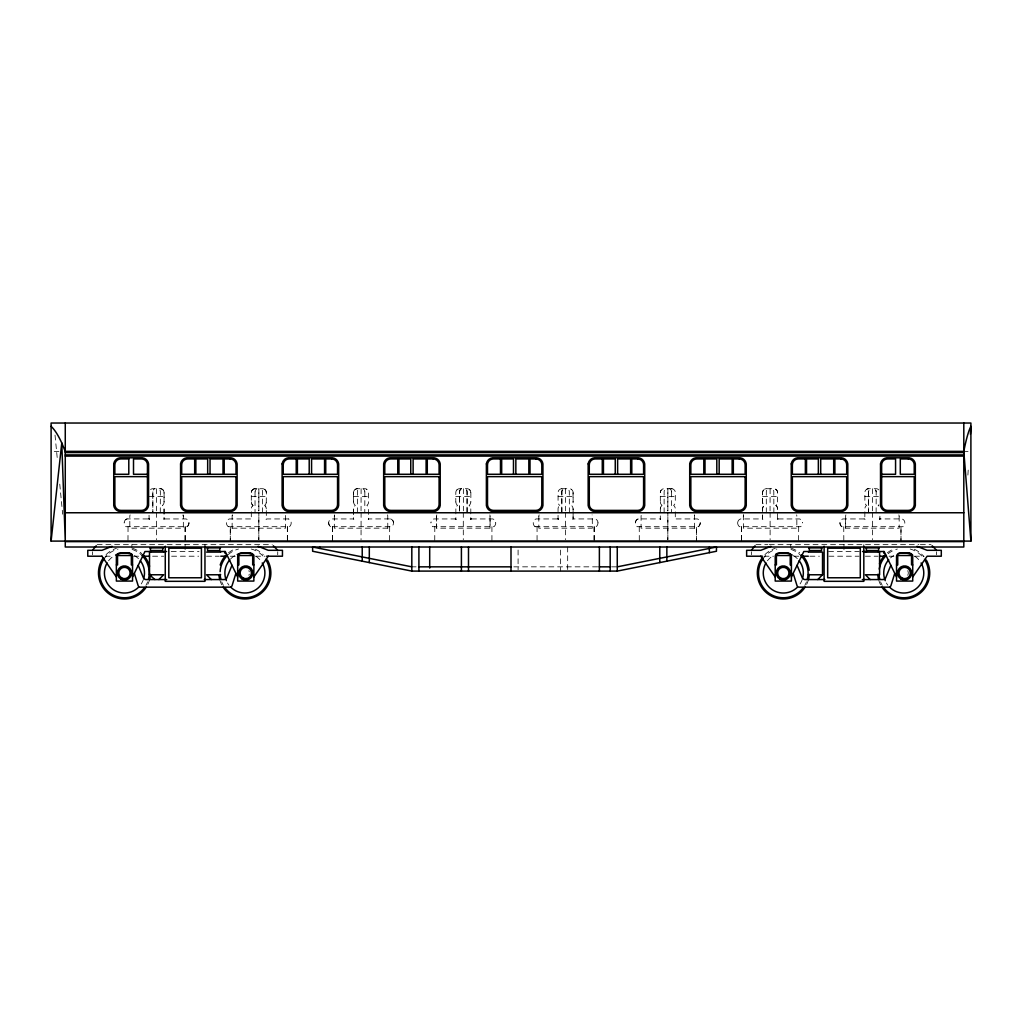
<?xml version="1.0" encoding="UTF-8"?>
<svg xmlns="http://www.w3.org/2000/svg" width="1022" height="1022" viewBox="0 0 1022 1022"><rect width="100%" height="100%" fill="white"/><g stroke="black" fill="none" stroke-linecap="round" stroke-linejoin="round"><path stroke-width="0.75" stroke-dasharray="5 3.75" d="M967.898 475.077L968.371 467.22M456.962 489.883L456.579 490.266A4.062 4.062 0 0 0 455.812 492.655L455.799 501.955M561.87 488.72A3.615 3.615 0 0 0 559.992 489.257L558.83 490.266A4.062 4.062 0 0 0 558.127 492.655L558.05 501.955A4.305 4.305 0 0 0 559.749 505.43M660.391 508.867A4.305 4.305 0 0 1 662.064 505.405A4.305 4.305 0 0 1 660.327 501.955L660.314 492.655A4.062 4.062 0 0 1 661.081 490.266L662.243 489.257A3.615 3.615 0 0 1 664.057 488.72L671.62 488.72A3.615 3.615 0 0 1 673.485 489.257M763.728 489.883L763.396 490.266A4.062 4.062 0 0 0 762.629 492.655L762.629 501.955A4.305 4.305 0 0 0 764.315 505.43A4.305 4.305 0 0 0 762.642 508.867L762.629 518.422M868.623 488.72A3.615 3.615 0 0 0 866.758 489.257L865.583 490.266A4.062 4.062 0 0 0 864.88 492.655L864.88 501.955A4.305 4.305 0 0 0 866.567 505.43A4.305 4.305 0 0 0 864.893 508.867L864.816 518.422A1.546 1.546 0 0 0 865.174 519.329M255.117 488.72A3.615 3.615 0 0 0 253.239 489.257L252.076 490.266A4.062 4.062 0 0 0 251.297 492.655L251.297 501.955A4.305 4.305 0 0 0 252.983 505.43A4.305 4.305 0 0 0 251.31 508.867L251.297 518.422A1.546 1.546 0 0 0 251.591 519.329A1.418 1.418 0 0 0 250.684 518.946L229.298 518.946A3.947 3.947 0 0 0 226.424 522.817A4.867 4.867 0 0 0 228.315 526.7M252.83 489.538L252.14 490.266A4.062 4.062 0 0 0 251.361 492.655M355.081 489.538L354.327 490.266A4.062 4.062 0 0 0 353.548 492.655L353.548 501.955L353.612 492.655M456.898 489.883L457.741 489.257A3.615 3.615 0 0 1 459.555 488.72L467.105 488.72A3.615 3.615 0 0 1 468.919 489.257L469.762 489.883M150.579 489.538L150.988 489.257A3.615 3.615 0 0 1 152.789 488.72L160.352 488.72A3.615 3.615 0 0 1 162.23 489.257L163.009 489.883M355.017 489.538L355.49 489.257A3.615 3.615 0 0 1 357.304 488.72L364.854 488.72A3.615 3.615 0 0 1 366.732 489.257M777.614 518.422L777.55 508.867A4.305 4.305 0 0 0 775.864 505.405A4.305 4.305 0 0 0 777.601 501.955L777.614 492.655A4.062 4.062 0 0 0 776.848 490.266L775.672 489.257A3.615 3.615 0 0 0 773.807 488.72L766.308 488.72A3.615 3.615 0 0 0 764.43 489.257L763.332 490.266A4.062 4.062 0 0 0 762.565 492.655L762.565 501.955A4.305 4.305 0 0 0 764.252 505.43A4.305 4.305 0 0 0 762.578 508.867L762.565 518.422A1.546 1.546 0 0 0 762.859 519.329A1.418 1.418 0 0 0 761.939 518.946L740.567 518.946A3.947 3.947 0 0 0 737.756 522.817M54.243 451.366L58.969 451.366M965.228 451.366L968.064 451.366M561.806 488.72L569.369 488.72A3.615 3.615 0 0 1 571.234 489.257L571.643 489.538M149.046 496.437L164.095 496.437M251.297 496.437L266.359 496.437M353.548 496.437L368.61 496.437M455.799 496.437L470.861 496.437M558.05 496.437L573.112 496.437M660.314 496.437L675.363 496.437M762.565 496.437L777.614 496.437M864.816 496.437L878.435 496.437M127.098 518.908A3.947 3.947 0 0 0 124.237 522.817A3.947 3.947 0 0 1 127.035 518.908L148.433 518.946M164.721 518.946L186.093 518.946A3.947 3.947 0 0 1 188.904 522.817A4.867 4.867 0 0 1 187.09 526.7L126 526.7A4.867 4.867 0 0 1 124.147 522.817M288.345 518.946L266.972 518.946A1.469 1.469 0 0 0 266.052 519.329A1.546 1.546 0 0 0 266.346 518.422L266.282 508.867A4.305 4.305 0 0 0 264.66 505.405A4.305 4.305 0 0 0 266.269 501.955M353.625 501.955A4.305 4.305 0 0 0 355.311 505.43A4.305 4.305 0 0 0 353.561 508.867L353.548 518.422A1.546 1.546 0 0 0 353.842 519.329A1.418 1.418 0 0 0 352.871 518.946L331.55 518.946A3.947 3.947 0 0 0 328.675 522.817A4.867 4.867 0 0 0 330.502 526.7L391.643 526.7A4.867 4.867 0 0 0 393.508 522.817A3.947 3.947 0 0 0 390.608 518.908L369.223 518.946A1.469 1.469 0 0 0 368.239 519.329A1.546 1.546 0 0 0 368.533 518.422L368.61 508.867A4.305 4.305 0 0 0 366.911 505.405A4.305 4.305 0 0 0 368.584 501.955L368.546 492.655A4.062 4.062 0 0 0 367.767 490.266L366.668 489.257M455.863 519.125A1.418 1.418 0 0 0 455.186 518.946L433.801 518.946A3.947 3.947 0 0 0 430.99 522.817M471.474 518.946L492.86 518.946A3.947 3.947 0 0 1 495.67 522.817M557.437 518.946L536.065 518.946A3.947 3.947 0 0 0 533.241 522.817A4.867 4.867 0 0 0 535.068 526.7M778.227 518.946L799.613 518.946A3.947 3.947 0 0 1 802.487 522.817M864.203 518.946L842.818 518.946A3.947 3.947 0 0 0 839.943 522.817A4.867 4.867 0 0 0 841.77 526.7L902.975 526.7A4.867 4.867 0 0 0 904.828 522.817A3.947 3.947 0 0 0 901.877 518.908L880.542 518.946A1.469 1.469 0 0 0 879.572 519.329A1.546 1.546 0 0 0 879.865 518.422L879.929 515.241L879.865 518.422M228.264 526.7L289.392 526.7A4.867 4.867 0 0 0 291.193 522.817A3.947 3.947 0 0 0 288.293 518.908M535.017 526.7L596.145 526.7A4.867 4.867 0 0 0 597.947 522.817M232.071 528.17L285.585 528.17L285.521 516.199A3.564 3.564 0 0 0 285.266 514.884M387.836 528.17L334.322 528.17L334.322 516.199A3.564 3.564 0 0 1 334.577 514.884M436.828 514.884A3.564 3.564 0 0 0 436.573 516.199L436.573 528.17L490.087 528.17L490.087 516.199A3.564 3.564 0 0 0 489.832 514.884M694.59 528.17L641.075 528.17L641.075 516.199A3.564 3.564 0 0 1 641.394 514.884M97.141 544.649L272.21 544.649M755.999 544.649L767.829 544.649M769.298 544.649L918.842 544.649M920.362 544.649L931.068 544.649M171.223 551.51L199.009 551.51M828.535 551.51L859.247 551.51M105.151 556.211L113.072 556.211M133.626 556.211L139.95 556.211M152.61 556.211L163.686 556.211M171.619 556.211L198.613 556.211M206.546 556.211L219.206 556.211M230.269 556.211L236.606 556.211M255.577 556.211L265.068 556.211M764.009 556.211L773.501 556.211M794.068 556.211L798.808 556.211M809.884 556.211L819.376 556.211M828.88 556.211L859.055 556.211M865.404 556.211L878.051 556.211M889.127 556.211L893.88 556.211M914.434 556.211L923.926 556.211M413.233 566.84L416.069 566.84M513.836 566.84L597.589 566.84M611.603 566.84L615.844 566.84M878.831 489.883L878.064 489.257A3.615 3.615 0 0 0 876.186 488.72L868.559 488.72A3.615 3.615 0 0 0 866.682 489.257M775.736 489.257L776.771 490.266A4.062 4.062 0 0 1 777.55 492.655M264.89 489.538L264.417 489.257A3.615 3.615 0 0 0 262.539 488.72L255.04 488.72A3.615 3.615 0 0 0 253.175 489.257M571.579 489.538L572.333 490.266A4.062 4.062 0 0 1 573.112 492.655L573.112 501.955A4.305 4.305 0 0 1 571.426 505.43A4.305 4.305 0 0 1 573.035 508.867M469.328 489.538L470.082 490.266M264.826 489.538L265.579 490.266A4.062 4.062 0 0 1 266.346 492.655L266.282 501.955A4.305 4.305 0 0 1 264.66 505.43A4.305 4.305 0 0 1 266.269 508.867M265.196 489.883L265.516 490.266A4.062 4.062 0 0 1 266.282 492.655M163.328 490.266L162.166 489.257A3.615 3.615 0 0 0 160.288 488.72M55.022 435.091L57.462 460.411M59.761 484.147L62.661 514.207M936.586 551.791L936.586 554.742M899.168 516.199L899.168 528.17L845.577 528.17L845.577 516.199M876.122 512.75L876.186 491.85A3.462 3.462 0 0 0 874.321 488.708A3.462 3.462 0 0 1 876.097 491.85M872.366 488.72L872.443 510.872M872.443 512.392L872.366 539.667M868.623 512.75L868.623 491.85A3.462 3.462 0 0 1 870.489 488.708M868.559 491.85L868.559 512.75M863.82 544.649L863.82 548.891M845.654 528.17L845.654 516.199A3.564 3.564 0 0 1 845.897 514.884M843.968 544.649L843.968 551.51M843.75 526.7L843.814 541.098M798.68 526.7L798.616 541.098M790.709 544.649L790.709 548.035M773.871 512.75L773.807 491.85A3.462 3.462 0 0 0 772.006 488.708M770.115 488.72L770.051 510.872M770.115 512.392L770.115 539.667M766.308 512.75L766.308 491.85A3.462 3.462 0 0 1 768.174 488.708M751.362 551.791L751.362 554.742M743.582 514.884A3.564 3.564 0 0 0 743.339 516.199L743.39 528.17L796.841 528.17L796.841 516.199A3.564 3.564 0 0 0 796.598 514.884M741.563 526.7L741.563 541.098M741.499 526.7L741.499 541.098M694.526 528.17L694.59 516.199A3.564 3.564 0 0 0 694.347 514.884A3.564 3.564 0 0 1 694.526 516.199M671.62 491.85L671.62 512.75M664.121 512.75L664.121 491.85A3.462 3.462 0 0 1 665.986 488.708M671.556 488.72A3.615 3.615 0 0 1 673.421 489.257L674.584 490.266A4.062 4.062 0 0 1 675.299 492.655L675.299 501.955A4.305 4.305 0 0 1 673.613 505.43A4.305 4.305 0 0 1 675.287 508.867L675.299 518.422A1.546 1.546 0 0 1 675.069 519.329A1.469 1.469 0 0 1 676.002 518.933L697.362 518.946A3.947 3.947 0 0 1 700.236 522.817A4.867 4.867 0 0 1 698.409 526.7L637.268 526.7A4.867 4.867 0 0 1 635.403 522.817A3.947 3.947 0 0 1 638.303 518.908L659.688 518.946A1.418 1.418 0 0 1 660.582 519.329A1.546 1.546 0 0 1 660.314 518.422L660.314 508.867A4.305 4.305 0 0 1 662.001 505.405A4.305 4.305 0 0 1 660.391 501.955M639.248 526.7L639.312 541.098M594.178 526.7L594.178 541.098M594.114 526.7L594.114 541.098M573.112 518.422L573.112 508.867L573.048 518.422A1.546 1.546 0 0 1 572.754 519.329A1.469 1.469 0 0 1 573.751 518.933L595.111 518.946A3.947 3.947 0 0 1 597.985 522.817M573.048 492.655L573.048 501.955M569.369 512.75L569.292 491.85A3.462 3.462 0 0 0 567.504 488.708M567.67 547.013L567.67 571.094M565.613 488.72L565.549 510.872M565.549 512.392L565.613 539.667M561.87 512.75L561.87 491.85A3.462 3.462 0 0 1 563.735 488.708A3.462 3.462 0 0 0 561.819 491.85L561.806 512.75M560.593 550.053L560.593 571.094M558.127 518.422A1.546 1.546 0 0 0 558.421 519.329A1.546 1.546 0 0 1 558.063 518.422L558.05 508.867A4.305 4.305 0 0 1 559.813 505.405M538.824 516.199L538.824 528.17L592.338 528.17L592.275 516.199A3.564 3.564 0 0 0 592.096 514.884M537.061 526.7L537.061 541.098M518.09 550.015L518.09 569.676M491.927 526.7L491.927 541.098M490.023 516.199L490.023 528.17M470.861 492.655L470.861 501.955M470.797 508.867L470.797 518.422M463.362 488.72L463.362 510.872M463.298 512.392L463.298 539.667M455.863 508.867L455.863 518.422A1.546 1.546 0 0 0 456.157 519.329M436.637 516.199L436.637 528.17M434.81 526.7L434.733 541.098M389.676 526.7L389.599 541.098M387.772 528.17L387.772 516.199A3.564 3.564 0 0 0 387.517 514.884M364.854 491.85L364.79 512.75M361.111 488.72L361.047 510.872M361.111 512.392L361.047 539.667M357.368 512.75L357.368 491.85A3.462 3.462 0 0 1 359.169 488.708M353.612 508.867L353.612 518.422M332.546 526.7L332.546 541.098M332.482 526.7L332.482 541.098M287.412 526.7L287.412 541.098M287.348 526.7L287.348 541.098M277.728 551.791L277.728 554.742M262.539 512.75L262.603 491.85A3.462 3.462 0 0 0 260.674 488.708M255.04 491.85L255.04 512.75M232.135 528.17L232.135 516.199A3.564 3.564 0 0 1 232.39 514.884A3.564 3.564 0 0 0 232.071 516.199M204.962 544.649L204.962 548.891M185.161 526.7L185.161 541.098M185.097 526.7L185.097 541.098M185.11 544.649L185.11 551.51M183.257 516.199A3.564 3.564 0 0 0 183.015 514.884A3.564 3.564 0 0 1 183.334 516.199L183.334 528.17L129.82 528.17L129.82 516.199A3.564 3.564 0 0 1 130.126 514.884M164.095 492.655L164.095 501.955A4.305 4.305 0 0 1 162.409 505.43A4.305 4.305 0 0 1 164.018 508.867L164.031 518.422A1.546 1.546 0 0 1 163.737 519.329A1.469 1.469 0 0 1 164.746 518.933M164.095 508.867L164.095 518.422M164.031 501.955L164.031 492.655A4.062 4.062 0 0 0 163.264 490.266M160.288 512.75L160.352 491.85A3.462 3.462 0 0 0 158.423 488.708M156.545 488.72L156.609 510.872M156.609 512.392L156.609 539.667M152.853 491.85L152.853 512.75L152.789 491.85A3.462 3.462 0 0 1 154.654 488.708M149.046 515.241L149.11 518.422A1.546 1.546 0 0 0 149.404 519.329M131.864 544.649L131.864 548.035M128.044 526.7L127.98 541.098M92.504 551.791L92.504 554.742M334.386 516.199A3.564 3.564 0 0 1 334.641 514.884M355.49 489.257A3.615 3.615 0 0 1 357.368 488.72M330.566 526.7A4.867 4.867 0 0 1 328.714 522.817M148.369 518.946A1.418 1.418 0 0 1 149.327 519.329A1.546 1.546 0 0 1 149.046 518.422M495.759 522.817A4.867 4.867 0 0 1 493.907 526.7L432.766 526.7A4.867 4.867 0 0 1 430.901 522.817M470.861 518.422A1.546 1.546 0 0 1 470.567 519.329A1.469 1.469 0 0 1 471.564 518.933A1.469 1.469 0 0 0 470.503 519.329M470.772 501.955A4.305 4.305 0 0 1 469.098 505.43A4.305 4.305 0 0 1 470.848 508.867M470.018 490.266A4.062 4.062 0 0 1 470.784 492.655M538.888 516.199A3.564 3.564 0 0 1 539.143 514.884M557.373 518.946A1.418 1.418 0 0 1 558.331 519.329M669.691 488.708A3.462 3.462 0 0 1 671.531 491.85M743.403 516.199A3.564 3.564 0 0 1 743.646 514.884M764.494 489.257A3.615 3.615 0 0 1 766.372 488.72M737.667 522.817A4.867 4.867 0 0 0 739.506 526.7L800.66 526.7A4.867 4.867 0 0 0 802.513 522.817M660.672 519.329A1.546 1.546 0 0 1 660.378 518.422M635.505 522.817A3.947 3.947 0 0 1 638.367 518.908M660.378 492.655A4.062 4.062 0 0 1 661.145 490.266M188.993 522.817A4.867 4.867 0 0 1 187.154 526.7M255.13 491.85A3.462 3.462 0 0 1 256.969 488.708M251.374 501.955A4.305 4.305 0 0 0 253.047 505.43A4.305 4.305 0 0 0 251.374 508.867M898.849 514.884A3.564 3.564 0 0 1 899.092 516.199M879.635 519.329A1.469 1.469 0 0 1 880.645 518.933M878.882 504.74A4.305 4.305 0 0 1 878.179 505.43M878.243 505.405A4.305 4.305 0 0 1 878.946 506.094M777.55 518.422A1.546 1.546 0 0 1 777.257 519.329A1.469 1.469 0 0 1 778.253 518.933M777.601 508.867A4.305 4.305 0 0 0 775.928 505.405A4.305 4.305 0 0 0 777.538 501.955M841.834 526.7A4.867 4.867 0 0 1 839.982 522.817M864.127 518.946A1.418 1.418 0 0 1 865.097 519.329M362.925 488.708A3.462 3.462 0 0 1 364.777 491.85M368.61 518.422A1.546 1.546 0 0 1 368.316 519.329M461.484 488.708A3.462 3.462 0 0 0 459.632 491.85L459.555 512.75L459.619 491.85A3.462 3.462 0 0 1 461.42 488.708M455.122 518.946A1.418 1.418 0 0 1 456.08 519.329M455.889 501.955A4.305 4.305 0 0 0 457.562 505.43A4.305 4.305 0 0 0 455.812 508.867M390.545 518.908A3.947 3.947 0 0 1 393.419 522.817M700.198 522.817A4.867 4.867 0 0 1 698.345 526.7M149.557 579.704A25.984 25.984 0 0 1 147.602 584.788M106.084 554.614A25.984 25.984 0 0 1 116.431 548.265M132.477 548.265A25.984 25.984 0 0 1 141.854 553.681M147.602 581.863A24.796 24.796 0 0 1 145.929 585.376M103.656 559.481A24.796 24.796 0 0 1 118.041 549.031M132.106 549.402A24.796 24.796 0 0 1 141.981 555.457M143.425 579.423A20.031 20.031 0 0 1 138.622 587.152M108.562 560.784A20.031 20.031 0 0 1 114.438 555.636M134.47 555.636A20.031 20.031 0 0 1 141.113 561.857M249.279 574.16A4.548 4.548 0 0 1 248.831 575.258M248.831 570.71A4.548 4.548 0 0 1 249.279 571.809M223.422 585.376A24.796 24.796 0 0 1 221.736 581.863M228.289 554.563A24.796 24.796 0 0 1 238.471 549.031M251.31 549.031A24.796 24.796 0 0 1 265.694 559.481M221.736 584.788A25.984 25.984 0 0 1 220.177 581.007M228.532 552.787A25.984 25.984 0 0 1 234.319 549.248M255.462 549.248A25.984 25.984 0 0 1 263.267 554.614M228.992 585.184A20.031 20.031 0 0 1 227.536 583M230.729 558.817A20.031 20.031 0 0 1 237.219 554.473M256.011 556.326A20.031 20.031 0 0 1 261.543 561.857M907.689 570.71A4.548 4.548 0 0 1 907.689 575.258M808.415 579.704A25.984 25.984 0 0 1 806.46 584.788M764.929 554.614A25.984 25.984 0 0 1 775.289 548.265M791.335 548.265A25.984 25.984 0 0 1 799.664 552.787M806.46 581.863A24.796 24.796 0 0 1 804.787 585.376M762.514 559.481A24.796 24.796 0 0 1 776.886 549.031M790.964 549.402A24.796 24.796 0 0 1 800.839 555.457M802.283 579.423A20.031 20.031 0 0 1 798.361 586.194M767.42 560.784A20.031 20.031 0 0 1 773.296 555.636M793.328 555.636A20.031 20.031 0 0 1 797.479 558.817M882.267 585.376A24.796 24.796 0 0 1 880.594 581.863M888.144 553.72A24.796 24.796 0 0 1 897.329 549.031M910.168 549.031A24.796 24.796 0 0 1 924.54 559.481M880.594 584.788A25.984 25.984 0 0 1 879.022 581.007M887.39 552.787A25.984 25.984 0 0 1 893.177 549.248M914.32 549.248A25.984 25.984 0 0 1 923.939 556.632M887.85 585.184A20.031 20.031 0 0 1 886.393 583M890.532 557.923A20.031 20.031 0 0 1 893.726 555.636M914.869 556.326A20.031 20.031 0 0 1 919.634 560.784M900.995 541.098L900.995 526.7L900.931 541.098M696.429 541.098L696.429 526.7L696.365 541.098M667.864 510.872L667.864 488.72L667.8 510.872M667.864 539.667L667.864 512.392L667.8 539.667M467.105 512.75L467.105 491.85A3.462 3.462 0 0 0 465.24 488.708A3.462 3.462 0 0 1 467.028 491.85L467.041 512.75M258.86 510.872L258.86 488.72L258.796 510.872M258.86 539.667L258.86 512.392L258.796 539.667M230.295 541.098L230.295 526.7L230.231 541.098"/><path stroke-width="1.5" d="M970.415 434.209L970.9 426.353A86.857 10.833 -85.4 0 0 963.81 451.366L970.9 541.098L51.1 541.098L51.1 423.031L970.9 423.031L970.9 541.098M51.1 541.098L61.767 442.973A89.668 21.858 81 0 0 51.1 426.353M235.903 573.329L232.109 585.542A2.287 2.287 0 0 1 229.924 587.152L140.295 587.152A2.287 2.287 0 0 1 138.123 585.542L134.329 573.329M894.761 573.329L890.967 585.542A2.287 2.287 0 0 1 888.782 587.152L799.153 587.152A2.287 2.287 0 0 1 796.981 585.542L793.187 573.329M231.981 565.307L226.629 578.273A3.373 3.373 0 0 1 223.971 579.563L204.259 579.563M890.839 565.307L885.486 578.273A3.373 3.373 0 0 1 882.829 579.563L862.338 579.563M132.541 576.983L144.971 551.51L151.141 551.51M791.398 576.983L803.829 551.51L808.453 551.51M253.865 576.983L268.275 556.211M912.723 576.983L927.133 556.211L941.3 556.211L941.3 550.309L927.133 550.309L917.041 546.348M92.504 550.309L96.209 545.774M751.362 550.309L755.066 545.774M158.895 579.563L163.673 574.773L149.506 574.773L149.506 552.097L163.673 552.097M817.753 579.563L822.531 574.773L822.531 552.097L808.364 552.097M112.037 546.348L101.945 550.309L87.777 550.309L87.777 556.211L101.996 556.211M770.895 546.348L760.802 550.309L746.635 550.309L746.635 556.211L762.425 556.211M617.262 566.84L716.448 547.013L716.448 551.254L617.262 571.094L411.815 571.094L312.63 551.254L312.63 547.013L411.815 566.84M963.81 451.366L65.267 451.366L61.767 442.973L65.267 541.098L65.267 423.031M65.267 452.554L963.81 452.554M65.267 454.905L963.81 454.905M65.267 456.093L963.81 456.093M147.449 474.272L133.512 474.272L133.512 458.929L141.547 458.929A5.902 5.902 0 0 1 147.449 464.831L147.449 504.498A5.902 5.902 0 0 1 141.547 510.4L120.762 510.4A5.902 5.902 0 0 1 114.86 504.498L114.86 476.635L147.449 476.635M881.641 474.272L895.566 474.272L895.566 458.929L887.543 458.929A5.902 5.902 0 0 0 881.641 464.831L881.641 504.498A5.902 5.902 0 0 0 887.543 510.4L908.315 510.4A5.902 5.902 0 0 0 914.23 504.498L914.23 476.635L881.641 476.635M65.267 512.763L963.81 512.763M149.749 547.881L163.431 547.881M206.802 547.881L220.484 547.881M808.594 547.881L822.288 547.881M865.66 547.881L879.342 547.881M163.494 551.51L166.586 551.51M220.33 551.51L225.262 551.51L237.679 576.983M862.504 551.51L866.899 551.51M877.936 551.51L884.119 551.51L896.537 576.983M206.559 552.097L220.726 552.097M865.417 552.097L879.584 552.097L879.584 574.773L865.417 574.773L870.182 579.563M143.118 556.211L149.442 556.211M220.778 556.211L227.114 556.211M266.653 556.211L282.455 556.211L282.455 550.309L268.275 550.309L258.196 546.348M801.976 556.211L808.3 556.211M879.635 556.211L885.972 556.211M116.367 564.898L117.543 564.898L117.543 555.521L131.365 555.521L131.365 564.898L132.541 564.898M237.679 564.898L238.867 564.898L238.867 555.521L252.69 555.521L252.69 564.898L253.865 564.898M775.213 564.898L776.401 564.898L776.401 555.521L790.223 555.521L790.223 564.898L791.398 564.898M896.537 564.898L897.725 564.898L897.725 555.521L911.547 555.521L911.547 564.898L912.723 564.898M418.905 566.84L511 566.84M599.16 566.84L610.185 566.84M220.726 574.773L206.559 574.773L211.337 579.563M808.364 574.773L822.531 574.773M166.752 579.563L146.261 579.563A3.373 3.373 0 0 1 143.604 578.273L138.238 565.307M824.818 579.563L805.119 579.563A3.373 3.373 0 0 1 802.462 578.273L797.096 565.307M149.506 574.773L154.884 579.563M932.166 545.774L936.586 550.309M273.321 545.774L277.728 550.309M760.802 556.211L775.213 576.983M101.945 556.211L116.367 576.983M963.81 423.031L963.81 541.098M883.787 551.51L883.787 553.209M878.626 547.881L878.626 550.539L866.362 550.539L866.362 547.881M863.82 546.246L863.82 581.326L824.115 581.326L824.115 546.246M821.573 547.881L821.573 550.539L809.309 550.539L809.309 547.881M820.704 474.272L820.704 458.929L833.697 458.929L833.697 474.272L806.537 474.272L806.537 458.929L818.354 458.929L818.354 474.272M719.169 474.272L719.169 458.929L732.148 458.929L732.148 474.272L705.001 474.272L705.001 458.929L716.805 458.929L716.805 474.272M709.37 547.013L709.37 552.672M666.855 547.013L666.855 561.18M659.778 547.013L659.778 562.598M617.62 474.272L617.62 458.929L630.612 458.929L630.612 474.272L603.453 474.272L603.453 458.929L615.257 458.929L615.257 474.272M617.262 547.013L617.262 571.094M610.185 547.013L610.185 571.094M599.377 547.013L599.377 571.094M515.842 474.272L515.842 458.929L528.834 458.929L528.834 474.272L501.674 474.272L501.674 458.929L513.478 458.929L513.478 474.272M511 547.013L511 571.094M468.498 547.013L468.498 571.094M461.407 547.013L461.407 571.094M429.7 547.013L429.7 568.079M418.905 547.013L418.905 571.094M413.118 474.272L413.118 458.929L426.11 458.929L426.11 474.272L398.95 474.272L398.95 458.929L410.755 458.929L410.755 474.272M411.815 547.013L411.815 571.094M369.312 547.013L369.312 562.598M362.222 547.013L362.222 561.18M319.72 547.013L319.72 548.431M311.569 474.272L311.569 458.929L324.562 458.929L324.562 474.272L297.402 474.272L297.402 458.929L309.206 458.929L309.206 474.272M224.942 551.51L224.942 553.209M219.781 547.881L219.781 550.539L207.504 550.539L207.504 547.881M210.034 474.272L210.034 458.929L223.013 458.929L223.013 474.272L195.854 474.272L195.854 458.929L207.67 458.929L207.67 474.272M204.962 546.246L204.962 581.326L165.257 581.326L165.257 546.246M162.728 547.881L162.728 550.539L150.451 550.539L150.451 547.881M150.4 574.338A25.984 25.984 0 0 1 149.557 579.704M146.248 587.126A25.984 25.984 0 0 1 109.737 594.408A25.984 25.984 0 0 1 103.426 557.718M142.825 554.614A25.984 25.984 0 0 1 149.557 566.252M141.981 555.457A24.796 24.796 0 0 1 148.407 579.397M144.511 587.561A24.796 24.796 0 0 1 109.878 593.041A24.796 24.796 0 0 1 104.397 558.408M140.346 560.784A20.031 20.031 0 0 1 143.808 578.171M138.622 587.152A20.031 20.031 0 0 1 107.106 562.969M115.588 555.023A20.031 20.031 0 0 1 132.119 554.473M267.394 559.992A25.984 25.984 0 0 1 258.464 595.149A25.984 25.984 0 0 1 223.09 587.126M219.794 579.704A25.984 25.984 0 0 1 219.04 575.693M220.177 564.962A25.984 25.984 0 0 1 226.514 554.614M262.232 562.969A20.031 20.031 0 0 1 230.729 587.152M226.386 580.649A20.031 20.031 0 0 1 229.835 559.775M237.219 554.473A20.031 20.031 0 0 1 253.75 555.023M266.359 560.593A24.796 24.796 0 0 1 258.387 593.782A24.796 24.796 0 0 1 224.827 587.561M220.944 579.397A24.796 24.796 0 0 1 220.126 574.275M220.126 571.694A24.796 24.796 0 0 1 227.357 555.457M809.258 574.338A25.984 25.984 0 0 1 808.415 579.704M805.106 587.126A25.984 25.984 0 0 1 768.595 594.408A25.984 25.984 0 0 1 762.284 557.718M801.682 554.614A25.984 25.984 0 0 1 809.156 570.276M800.839 555.457A24.796 24.796 0 0 1 807.265 579.397M803.369 587.561A24.796 24.796 0 0 1 768.736 593.041A24.796 24.796 0 0 1 763.242 558.408M799.204 560.784A20.031 20.031 0 0 1 802.653 578.171M797.479 587.152A20.031 20.031 0 0 1 765.963 562.969M775.647 554.473A20.031 20.031 0 0 1 792.178 555.023M926.251 559.992A25.984 25.984 0 0 1 917.322 595.149A25.984 25.984 0 0 1 881.948 587.126M878.639 579.704A25.984 25.984 0 0 1 877.796 574.338M879.482 563.671A25.984 25.984 0 0 1 885.371 554.614M921.09 562.969A20.031 20.031 0 0 1 889.574 587.152M885.244 580.649A20.031 20.031 0 0 1 888.693 559.775M898.555 553.63A20.031 20.031 0 0 1 912.608 555.023M925.217 560.593A24.796 24.796 0 0 1 917.245 593.782A24.796 24.796 0 0 1 883.685 587.561M879.789 579.397A24.796 24.796 0 0 1 878.984 574.275M879.252 569.101A24.796 24.796 0 0 1 886.215 555.457M113.736 463.899L113.736 505.43A7.09 7.09 0 0 0 119.842 511.524L142.467 511.524A7.09 7.09 0 0 0 148.573 505.43L148.573 463.899A7.09 7.09 0 0 0 142.467 457.805L119.842 457.805A7.09 7.09 0 0 0 113.736 463.899M180.562 463.899L180.562 505.43A7.09 7.09 0 0 0 186.668 511.524L231.023 511.524A7.09 7.09 0 0 0 237.13 505.43L237.13 463.899A7.09 7.09 0 0 0 231.023 457.805L186.668 457.805A7.09 7.09 0 0 0 180.562 463.899M282.11 463.899L282.11 505.43A7.09 7.09 0 0 0 288.217 511.524L332.572 511.524A7.09 7.09 0 0 0 338.665 505.43L338.665 463.899A7.09 7.09 0 0 0 332.572 457.805L288.217 457.805A7.09 7.09 0 0 0 282.11 463.899M383.659 463.899L383.659 505.43A7.09 7.09 0 0 0 389.752 511.524L434.12 511.524A7.09 7.09 0 0 0 440.214 505.43L440.214 463.899A7.09 7.09 0 0 0 434.12 457.805L389.752 457.805A7.09 7.09 0 0 0 383.659 463.899M486.383 463.899L486.383 505.43A7.09 7.09 0 0 0 492.476 511.524L536.844 511.524A7.09 7.09 0 0 0 542.938 505.43L542.938 463.899A7.09 7.09 0 0 0 536.844 457.805L492.476 457.805A7.09 7.09 0 0 0 486.383 463.899M588.161 463.899L588.161 505.43A7.09 7.09 0 0 0 594.267 511.524L638.622 511.524A7.09 7.09 0 0 0 644.716 505.43L644.716 463.899A7.09 7.09 0 0 0 638.622 457.805L594.267 457.805A7.09 7.09 0 0 0 588.161 463.899M689.709 463.899L689.709 505.43A7.09 7.09 0 0 0 695.803 511.524L740.158 511.524A7.09 7.09 0 0 0 746.264 505.43L746.264 463.899A7.09 7.09 0 0 0 740.158 457.805L695.803 457.805A7.09 7.09 0 0 0 689.709 463.899M791.245 463.899L791.245 505.43A7.09 7.09 0 0 0 797.352 511.524L841.706 511.524A7.09 7.09 0 0 0 847.813 505.43L847.813 463.899A7.09 7.09 0 0 0 841.706 457.805L797.352 457.805A7.09 7.09 0 0 0 791.245 463.899M880.517 463.899L880.517 505.43A7.09 7.09 0 0 0 886.611 511.524L909.248 511.524A7.09 7.09 0 0 0 915.342 505.43L915.342 463.899A7.09 7.09 0 0 0 909.248 457.805L886.611 457.805A7.09 7.09 0 0 0 880.517 463.899M128.798 458.929L120.762 458.929A5.902 5.902 0 0 0 114.86 464.831L114.86 474.272L128.798 474.272L128.798 458.929M194.678 458.929L187.588 458.929A5.902 5.902 0 0 0 181.686 464.831L181.686 474.272L194.678 474.272L194.678 458.929M230.103 458.929L224.201 458.929L224.201 474.272L236.005 474.272L236.005 464.831A5.902 5.902 0 0 0 230.103 458.929M296.227 458.929L289.137 458.929A5.902 5.902 0 0 0 283.235 464.831L283.235 474.272L296.227 474.272L296.227 458.929M331.639 458.929L325.737 458.929L325.737 474.272L337.554 474.272L337.554 464.831A5.902 5.902 0 0 0 331.639 458.929M397.762 458.929L390.685 458.929A5.902 5.902 0 0 0 384.783 464.831L384.783 474.272L397.762 474.272L397.762 458.929M433.187 458.929L427.285 458.929L427.285 474.272L439.09 474.272L439.09 464.831A5.902 5.902 0 0 0 433.187 458.929M500.486 458.929L493.409 458.929A5.902 5.902 0 0 0 487.507 464.831L487.507 474.272L500.486 474.272L500.486 458.929M535.911 458.929L530.009 458.929L530.009 474.272L541.813 474.272L541.813 464.831A5.902 5.902 0 0 0 535.911 458.929M602.277 458.929L595.187 458.929A5.902 5.902 0 0 0 589.285 464.831L589.285 474.272L602.277 474.272L602.277 458.929M637.69 458.929L631.788 458.929L631.788 474.272L643.592 474.272L643.592 464.831A5.902 5.902 0 0 0 637.69 458.929M703.813 458.929L696.736 458.929A5.902 5.902 0 0 0 690.834 464.831L690.834 474.272L703.813 474.272L703.813 458.929M739.238 458.929L733.336 458.929L733.336 474.272L745.14 474.272L745.14 464.831A5.902 5.902 0 0 0 739.238 458.929M805.362 458.929L798.271 458.929A5.902 5.902 0 0 0 792.369 464.831L792.369 474.272L805.362 474.272L805.362 458.929M840.787 458.929L834.885 458.929L834.885 474.272L846.689 474.272L846.689 464.831A5.902 5.902 0 0 0 840.787 458.929M908.315 458.929L900.293 458.929L900.293 474.272L914.23 474.272L914.23 464.831A5.902 5.902 0 0 0 908.315 458.929M236.005 476.635L181.686 476.635L181.686 504.498A5.902 5.902 0 0 0 187.588 510.4L230.103 510.4A5.902 5.902 0 0 0 236.005 504.498L236.005 476.635M337.554 476.635L283.235 476.635L283.235 504.498A5.902 5.902 0 0 0 289.137 510.4L331.639 510.4A5.902 5.902 0 0 0 337.554 504.498L337.554 476.635M439.09 476.635L384.783 476.635L384.783 504.498A5.902 5.902 0 0 0 390.685 510.4L433.187 510.4A5.902 5.902 0 0 0 439.09 504.498L439.09 476.635M541.813 476.635L487.507 476.635L487.507 504.498A5.902 5.902 0 0 0 493.409 510.4L535.911 510.4A5.902 5.902 0 0 0 541.813 504.498L541.813 476.635M643.592 476.635L589.285 476.635L589.285 504.498A5.902 5.902 0 0 0 595.187 510.4L637.69 510.4A5.902 5.902 0 0 0 643.592 504.498L643.592 476.635M745.14 476.635L690.834 476.635L690.834 504.498A5.902 5.902 0 0 0 696.736 510.4L739.238 510.4A5.902 5.902 0 0 0 745.14 504.498L745.14 476.635M846.689 476.635L792.369 476.635L792.369 504.498A5.902 5.902 0 0 0 798.271 510.4L840.787 510.4A5.902 5.902 0 0 0 846.689 504.498L846.689 476.635M963.81 541.622L65.267 541.622L65.267 547.013L963.81 547.013L963.81 541.622M201.423 548.188L168.809 548.188L168.809 577.775L201.423 577.775L201.423 548.188M860.281 548.188L827.667 548.188L827.667 577.775L860.281 577.775L860.281 548.188M129.002 553.081L119.906 553.081A3.539 3.539 0 0 0 116.367 556.632L116.367 581.071L132.541 581.071L132.541 556.632A3.539 3.539 0 0 0 129.002 553.081M250.326 553.081L241.23 553.081A3.539 3.539 0 0 0 237.679 556.632L237.679 581.071L253.865 581.071L253.865 556.632A3.539 3.539 0 0 0 250.326 553.081M787.86 553.081L778.764 553.081A3.539 3.539 0 0 0 775.213 556.632L775.213 581.071L791.398 581.071L791.398 556.632A3.539 3.539 0 0 0 787.86 553.081M909.184 553.081L900.075 553.081A3.539 3.539 0 0 0 896.537 556.632L896.537 581.071L912.723 581.071L912.723 556.632A3.539 3.539 0 0 0 909.184 553.081M242.227 579.116A7.09 7.09 0 0 0 252.856 572.984A7.09 7.09 0 0 0 242.227 566.852A7.09 7.09 0 0 0 242.227 579.116M121.605 577.903A5.685 5.685 0 0 0 130.139 572.984A5.685 5.685 0 0 0 121.605 568.066A5.685 5.685 0 0 0 121.605 577.903M120.915 579.116A7.09 7.09 0 0 0 131.544 572.984A7.09 7.09 0 0 0 120.915 566.852A7.09 7.09 0 0 0 120.915 579.116M242.929 577.903A5.685 5.685 0 0 0 251.463 572.984A5.685 5.685 0 0 0 242.929 568.066A5.685 5.685 0 0 0 242.929 577.903M901.085 579.116A7.09 7.09 0 0 0 911.713 572.984A7.09 7.09 0 0 0 901.085 566.852A7.09 7.09 0 0 0 901.085 579.116M780.463 577.903A5.685 5.685 0 0 0 788.997 572.984A5.685 5.685 0 0 0 780.463 568.066A5.685 5.685 0 0 0 780.463 577.903M779.773 579.116A7.09 7.09 0 0 0 790.389 572.984A7.09 7.09 0 0 0 779.773 566.852A7.09 7.09 0 0 0 779.773 579.116M901.787 577.903A5.685 5.685 0 0 0 910.321 572.984A5.685 5.685 0 0 0 901.787 568.066A5.685 5.685 0 0 0 901.787 577.903"/></g></svg>
